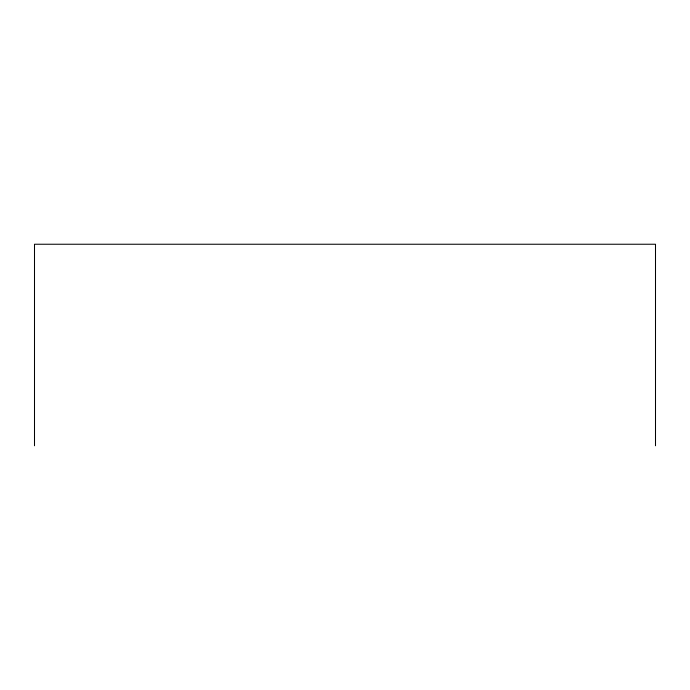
<?xml version="1.0" encoding="UTF-8"?>
<svg xmlns="http://www.w3.org/2000/svg" width="690" height="690" viewBox="0 0 690 690"><rect width="100%" height="100%" fill="white"/><g stroke="black" fill="none" stroke-linecap="round" stroke-linejoin="round"><path stroke-width="1.03" d="M655.5 445.757L655.5 244.243L34.5 244.243L34.5 445.757"/></g></svg>
